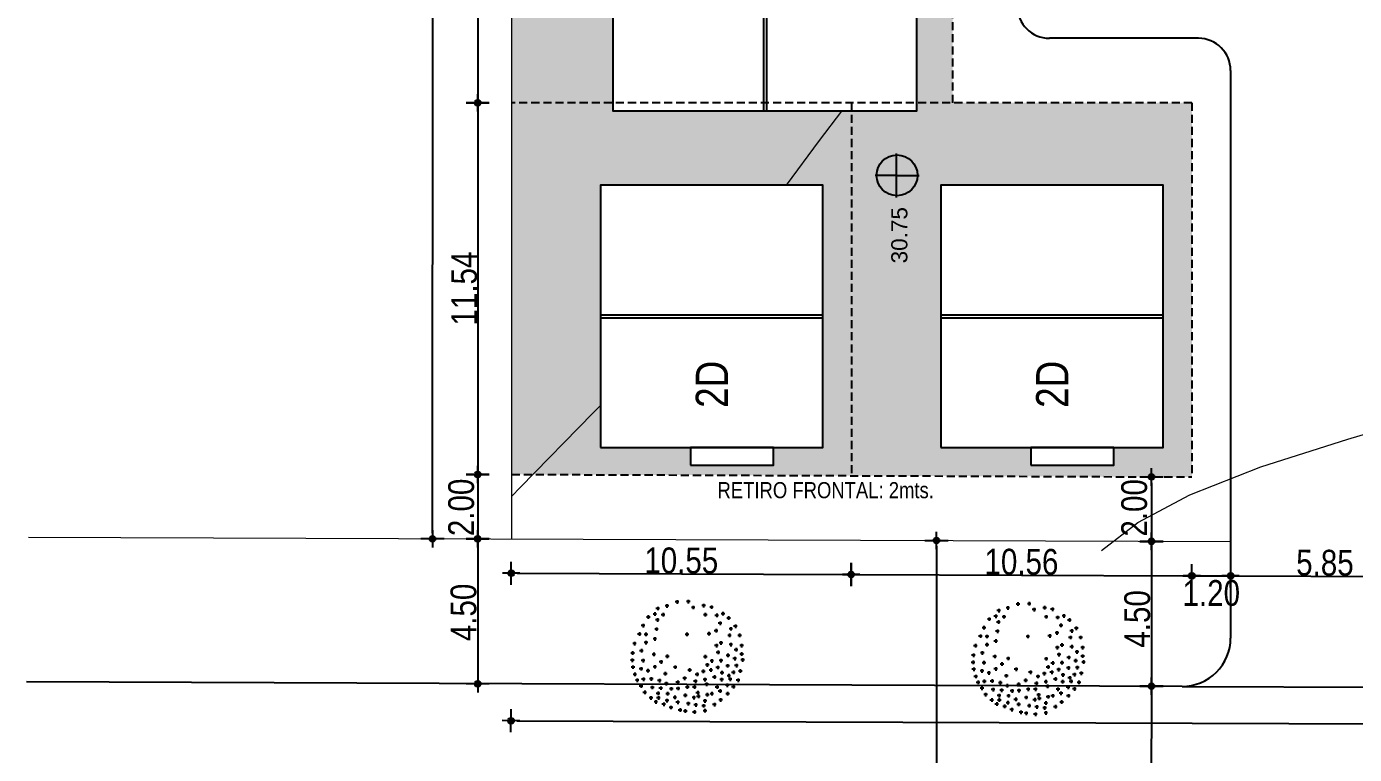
# Model space of a CAD drawing. Header units: inches. Extents: x 203 to 1065, y -1127 to 921.
# Drawn here: x 578.15 to 619.35, y 625.67 to 648.27 of the extents above; entities that cross this region are included whole.
import ezdxf

# ---------------------------------------------------------------- set-up
doc = ezdxf.new("R2010")
doc.units = ezdxf.units.IN
doc.header["$MEASUREMENT"] = 0
doc.header["$PDMODE"] = 35
doc.linetypes.add('DASHED2', pattern=[0.375, 0.25, -0.125])
for name, color, linetype in [('calle', 3, 'Continuous'), ('COTAS', 7, 'Continuous'), ('Cumbreras', 140, 'Continuous'), ('CURVAS', 32, 'Continuous'), ('D2', 40, 'Continuous'), ('D4', 210, 'Continuous'), ('P-035', 3, 'Continuous'), ('Vegetación', 102, 'Continuous')]:
    doc.layers.add(name, color=color, linetype=linetype)
doc.layers.add('Limite terrenos', color=2, linetype='DASHED2', transparency=0.4)
doc.styles.add('COVINFUNSAN', font='arial.ttf', dxfattribs={"height": 0.5})
doc.styles.add('TECHNICLITE', font='techl___.ttf')
doc.dimstyles.new('1-100', dxfattribs={"dimscale": 0, "dimtxt": 0.09, "dimasz": 0.03, "dimexe": 0.12, "dimexo": 0.2, "dimgap": 0.005, "dimtad": 3, "dimzin": 0, "dimdsep": 46, "dimtxsty": 'TECHNICLITE', "dimblk1": 'COTA', "dimblk2": 'COTA', "dimsah": 1, "dimcen": 2.5, "dimse1": 1, "dimse2": 1, "dimclrd": 7, "dimclre": 7, "dimclrt": 7, "dimadec": 0, "dimazin": 0, "dimtfac": 1, "dimtdec": 6, "dimtmove": 2, "dimatfit": 3, "dimldrblk": 'COTA', "dimfxl": 1, "dimtolj": 1, "dimtzin": 0, "dimarcsym": 0})

# ---------------------------------------------------------------- blocks, each defined once
blk = doc.blocks.new('RB13')
for p, q in [((-0.095, 0.4938), (-0.095, 0.4627)), ((0.0013, 0.4967), (0.0013, 0.4655)), ((-0.0794, 0.4783), (-0.1105, 0.4783)), ((0.0169, 0.4811), (-0.0143, 0.4811)), ((-0.1827, 0.4598), (-0.1827, 0.4287)), ((0.1343, 0.4627), (0.1343, 0.4315)), ((0.2022, 0.4485), (0.2022, 0.4173)), ((-0.2619, 0.4372), (-0.2619, 0.406)), ((-0.1671, 0.4443), (-0.1983, 0.4443)), ((0.0437, 0.4457), (0.0437, 0.4145)), ((0.1499, 0.4471), (0.1187, 0.4471)), ((0.0593, 0.4301), (0.0281, 0.4301)), ((0.2178, 0.4329), (0.1866, 0.4329)), ((-0.2463, 0.4216), (-0.2775, 0.4216)), ((0.3013, 0.3918), (0.3013, 0.3607)), ((-0.2874, 0.389), (-0.2874, 0.3578)), ((-0.2167, 0.3833), (-0.2167, 0.3522)), ((0.1484, 0.3833), (0.1484, 0.3522)), ((-0.2718, 0.3734), (-0.303, 0.3734)), ((-0.2011, 0.3677), (-0.2322, 0.3677)), ((0.164, 0.3677), (0.1328, 0.3677)), ((0.2475, 0.3777), (0.2475, 0.3465)), ((0.3168, 0.3762), (0.2857, 0.3762)), ((-0.344, 0.3635), (-0.344, 0.3323)), ((0.2631, 0.3621), (0.2319, 0.3621)), ((-0.3284, 0.3479), (-0.3596, 0.3479)), ((0.3494, 0.355), (0.3494, 0.3238)), ((-0.2648, 0.338), (-0.2648, 0.3068)), ((0.365, 0.3394), (0.3338, 0.3394)), ((-0.2492, 0.3224), (-0.2803, 0.3224)), ((0.2758, 0.3097), (0.2758, 0.2785)), ((-0.3893, 0.2898), (-0.3893, 0.2587)), ((0.2914, 0.2941), (0.2602, 0.2941)), ((0.4088, 0.2842), (0.4088, 0.253)), ((-0.3737, 0.2742), (-0.4049, 0.2742)), ((0.4244, 0.2686), (0.3932, 0.2686)), ((-0.2733, 0.2587), (-0.2733, 0.2275)), ((0.3692, 0.2615), (0.3692, 0.2303)), ((-0.2577, 0.2431), (-0.2888, 0.2431)), ((0.2418, 0.2445), (0.2418, 0.2133)), ((0.3848, 0.2459), (0.3536, 0.2459)), ((0.1796, 0.219), (0.1796, 0.1878)), ((0.2574, 0.2289), (0.2262, 0.2289)), ((-0.4204, 0.2162), (-0.4204, 0.185)), ((-0.3638, 0.2133), (-0.3638, 0.1822)), ((-0.0101, 0.2133), (-0.0101, 0.1822)), ((-0.4048, 0.2006), (-0.436, 0.2006)), ((-0.3482, 0.1977), (-0.3794, 0.1977)), ((0.0055, 0.1977), (-0.0256, 0.1977)), ((0.1951, 0.2034), (0.164, 0.2034)), ((0.3579, 0.2048), (0.3579, 0.1737)), ((0.4456, 0.2048), (0.4456, 0.1737)), ((0.3734, 0.1892), (0.3423, 0.1892)), ((0.4612, 0.1892), (0.43, 0.1892)), ((-0.2874, 0.1737), (-0.2874, 0.1425)), ((-0.2718, 0.1581), (-0.303, 0.1581)), ((-0.3638, 0.1425), (-0.3638, 0.1113)), ((0.2843, 0.1397), (0.2843, 0.1085)), ((-0.4629, 0.134), (-0.4629, 0.1028)), ((-0.3482, 0.1269), (-0.3794, 0.1269)), ((-0.4473, 0.1184), (-0.4785, 0.1184)), ((0.2447, 0.117), (0.2447, 0.0858)), ((0.2999, 0.1241), (0.2687, 0.1241)), ((0.3692, 0.1255), (0.3692, 0.0943)), ((0.4626, 0.117), (0.4626, 0.0858)), ((0.3848, 0.1099), (0.3536, 0.1099)), ((0.2602, 0.1014), (0.2291, 0.1014)), ((0.4782, 0.1014), (0.447, 0.1014)), ((-0.4034, 0.0717), (-0.4034, 0.0405)), ((0.4145, 0.0802), (0.4145, 0.049)), ((0.2588, 0.0575), (0.2588, 0.0263)), ((0.43, 0.0646), (0.3989, 0.0646)), ((-0.4799, 0.0518), (-0.4799, 0.0207)), ((-0.3879, 0.0561), (-0.419, 0.0561)), ((-0.4643, 0.0362), (-0.4954, 0.0362)), ((-0.2959, 0.0405), (-0.2959, 0.0093)), ((0.2744, 0.0419), (0.2432, 0.0419)), ((0.4626, 0.0433), (0.4626, 0.0122)), ((-0.2803, 0.0249), (-0.3115, 0.0249)), ((-0.1799, 0.0235), (-0.1799, -0.0077)), ((0.3437, 0.032), (0.3437, 0.0008)), ((0.4782, 0.0277), (0.447, 0.0277)), ((0.1484, 0.0207), (0.1484, -0.0105)), ((0.3593, 0.0164), (0.3281, 0.0164)), ((-0.1643, 0.0079), (-0.1954, 0.0079)), ((0.164, 0.0051), (0.1328, 0.0051)), ((0.4031, 0.0037), (0.4031, -0.0275)), ((-0.4827, -0.0105), (-0.4827, -0.0417)), ((0.4711, -0.0077), (0.4711, -0.0388)), ((-0.3893, -0.0133), (-0.3893, -0.0445)), ((0.205, -0.0162), (0.205, -0.0473)), ((0.2843, -0.0133), (0.2843, -0.0445)), ((0.4187, -0.0119), (0.3876, -0.0119)), ((-0.4671, -0.0261), (-0.4983, -0.0261)), ((-0.3737, -0.0289), (-0.4049, -0.0289)), ((-0.2336, -0.0247), (-0.2336, -0.0558)), ((0.2206, -0.0318), (0.1895, -0.0318)), ((0.2999, -0.0289), (0.2687, -0.0289)), ((0.4866, -0.0233), (0.4555, -0.0233)), ((-0.218, -0.0403), (-0.2492, -0.0403)), ((0.1654, -0.0502), (0.1654, -0.0813)), ((0.4173, -0.0558), (0.4173, -0.087)), ((-0.2874, -0.0672), (-0.2874, -0.0983)), ((0.181, -0.0658), (0.1498, -0.0658)), ((0.3409, -0.0587), (0.3409, -0.0898)), ((-0.477, -0.07), (-0.477, -0.1012)), ((-0.1119, -0.07), (-0.1119, -0.1012)), ((0.256, -0.0728), (0.256, -0.104)), ((0.3565, -0.0743), (0.3253, -0.0743)), ((0.4329, -0.0714), (0.4017, -0.0714)), ((-0.4614, -0.0856), (-0.4926, -0.0856)), ((-0.4063, -0.0842), (-0.4063, -0.1153)), ((-0.2718, -0.0828), (-0.303, -0.0828)), ((-0.0964, -0.0856), (-0.1275, -0.0856)), ((0.2716, -0.0884), (0.2404, -0.0884)), ((-0.3907, -0.0998), (-0.4219, -0.0998)), ((-0.3468, -0.1012), (-0.3468, -0.1323)), ((0.0126, -0.0955), (0.0126, -0.1267)), ((0.1965, -0.0955), (0.1965, -0.1267)), ((0.0282, -0.1111), (-0.003, -0.1111)), ((0.1315, -0.1068), (0.1315, -0.138)), ((0.2121, -0.1111), (0.181, -0.1111)), ((0.4513, -0.104), (0.4513, -0.1352)), ((-0.3313, -0.1168), (-0.3624, -0.1168)), ((0.147, -0.1224), (0.1159, -0.1224)), ((0.2928, -0.1182), (0.2928, -0.1493)), ((0.3918, -0.1153), (0.3918, -0.1465)), ((0.4668, -0.1196), (0.4357, -0.1196)), ((-0.46, -0.1323), (-0.46, -0.1635)), ((-0.1968, -0.1267), (-0.1968, -0.1578)), ((0.0777, -0.1323), (0.0777, -0.1635)), ((0.3084, -0.1338), (0.2772, -0.1338)), ((0.4074, -0.1309), (0.3762, -0.1309)), ((-0.4445, -0.1479), (-0.4756, -0.1479)), ((-0.1813, -0.1423), (-0.2124, -0.1423)), ((0.0933, -0.1479), (0.0621, -0.1479)), ((0.3522, -0.1437), (0.3522, -0.1748)), ((0.2277, -0.155), (0.2277, -0.1862)), ((0.3678, -0.1593), (0.3366, -0.1593)), ((-0.3185, -0.172), (-0.3185, -0.2032)), ((-0.0299, -0.1663), (-0.0299, -0.1975)), ((0.2433, -0.1706), (0.2121, -0.1706)), ((-0.4402, -0.1833), (-0.4402, -0.2145)), ((-0.3865, -0.1748), (-0.3865, -0.206)), ((-0.0143, -0.1819), (-0.0454, -0.1819)), ((0.1456, -0.1777), (0.1456, -0.2088)), ((0.2899, -0.1777), (0.2899, -0.2088)), ((0.3635, -0.1748), (0.3635, -0.206)), ((0.4314, -0.1833), (0.4314, -0.2145)), ((-0.3709, -0.1904), (-0.402, -0.1904)), ((-0.303, -0.1876), (-0.3341, -0.1876)), ((-0.2478, -0.1862), (-0.2478, -0.2173)), ((0.0635, -0.1918), (0.0635, -0.223)), ((0.1612, -0.1933), (0.13, -0.1933)), ((0.3055, -0.1933), (0.2744, -0.1933)), ((0.3791, -0.1904), (0.3479, -0.1904)), ((-0.4246, -0.1989), (-0.4558, -0.1989)), ((-0.2322, -0.2018), (-0.2634, -0.2018)), ((-0.0893, -0.2003), (-0.0893, -0.2315)), ((0.447, -0.1989), (0.4159, -0.1989)), ((-0.1883, -0.2117), (-0.1883, -0.2429)), ((-0.0737, -0.2159), (-0.1049, -0.2159)), ((0.0791, -0.2074), (0.0479, -0.2074)), ((0.1598, -0.2173), (0.1598, -0.2485)), ((-0.1728, -0.2273), (-0.2039, -0.2273)), ((0.338, -0.2258), (0.338, -0.257)), ((-0.4063, -0.2344), (-0.4063, -0.2655)), ((0.1753, -0.2329), (0.1442, -0.2329)), ((0.3918, -0.24), (0.3918, -0.2712)), ((-0.3907, -0.2499), (-0.4219, -0.2499)), ((-0.31, -0.2457), (-0.31, -0.2769)), ((-0.2365, -0.2514), (-0.2365, -0.2825)), ((-0.0072, -0.2429), (-0.0072, -0.274)), ((0.055, -0.2429), (0.055, -0.274)), ((0.2503, -0.2429), (0.2503, -0.274)), ((0.3536, -0.2414), (0.3225, -0.2414)), ((-0.2945, -0.2613), (-0.3256, -0.2613)), ((-0.1459, -0.257), (-0.1459, -0.2882)), ((-0.0865, -0.2542), (-0.0865, -0.2854)), ((0.0084, -0.2584), (-0.0228, -0.2584)), ((0.0706, -0.2584), (0.0395, -0.2584)), ((0.2659, -0.2584), (0.2347, -0.2584)), ((0.4074, -0.2556), (0.3762, -0.2556)), ((-0.2209, -0.2669), (-0.252, -0.2669)), ((-0.1303, -0.2726), (-0.1615, -0.2726)), ((-0.0709, -0.2698), (-0.102, -0.2698)), ((0.2758, -0.2769), (0.2758, -0.308)), ((-0.3751, -0.2882), (-0.3751, -0.3194)), ((-0.2591, -0.2967), (-0.2591, -0.3279)), ((0.0833, -0.291), (0.0833, -0.3222)), ((0.2914, -0.2924), (0.2602, -0.2924)), ((-0.3596, -0.3038), (-0.3907, -0.3038)), ((-0.177, -0.2995), (-0.177, -0.3307)), ((0.0989, -0.3066), (0.0678, -0.3066)), ((0.1654, -0.308), (0.1654, -0.3392)), ((0.205, -0.2995), (0.205, -0.3307)), ((0.3409, -0.2995), (0.3409, -0.3307)), ((-0.2435, -0.3123), (-0.2747, -0.3123)), ((-0.1614, -0.3151), (-0.1926, -0.3151)), ((-0.0242, -0.3137), (-0.0242, -0.3449)), ((0.2206, -0.3151), (0.1895, -0.3151)), ((0.3565, -0.3151), (0.3253, -0.3151)), ((-0.1148, -0.3307), (-0.1148, -0.3619)), ((-0.0086, -0.3293), (-0.0398, -0.3293)), ((0.089, -0.3222), (0.089, -0.3534)), ((0.181, -0.3236), (0.1498, -0.3236)), ((-0.3214, -0.3364), (-0.3214, -0.3675)), ((-0.2563, -0.3364), (-0.2563, -0.3675)), ((0.0494, -0.3335), (0.0494, -0.3647)), ((0.1046, -0.3378), (0.0734, -0.3378)), ((-0.3058, -0.3519), (-0.3369, -0.3519)), ((-0.2407, -0.3519), (-0.2719, -0.3519)), ((-0.0992, -0.3463), (-0.1304, -0.3463)), ((0.065, -0.3491), (0.0338, -0.3491)), ((0.2814, -0.3534), (0.2814, -0.3845)), ((-0.1827, -0.359), (-0.1827, -0.3902)), ((0.1456, -0.3619), (0.1456, -0.393)), ((-0.2789, -0.3704), (-0.2789, -0.4015)), ((-0.1671, -0.3746), (-0.1983, -0.3746)), ((-0.0893, -0.3732), (-0.0893, -0.4044)), ((0.1612, -0.3774), (0.13, -0.3774)), ((0.297, -0.3689), (0.2659, -0.3689)), ((-0.2633, -0.3859), (-0.2945, -0.3859)), ((-0.0737, -0.3888), (-0.1049, -0.3888)), ((0.0013, -0.3845), (0.0013, -0.4157)), ((-0.211, -0.3902), (-0.211, -0.4214)), ((0.0169, -0.4001), (-0.0143, -0.4001)), ((0.0664, -0.3959), (0.0664, -0.427)), ((0.2277, -0.393), (0.2277, -0.4242)), ((-0.1954, -0.4058), (-0.2266, -0.4058)), ((0.0819, -0.4114), (0.0508, -0.4114)), ((0.1343, -0.4044), (0.1343, -0.4355)), ((0.2433, -0.4086), (0.2121, -0.4086)), ((-0.1487, -0.4185), (-0.1487, -0.4497)), ((0.1499, -0.4199), (0.1187, -0.4199)), ((-0.1331, -0.4341), (-0.1643, -0.4341)), ((-0.0695, -0.4412), (-0.0695, -0.4724)), ((0.1456, -0.4469), (0.1456, -0.478)), ((-0.0539, -0.4568), (-0.0851, -0.4568)), ((-0.0242, -0.4497), (-0.0242, -0.4809)), ((0.055, -0.4582), (0.055, -0.4894)), ((-0.0086, -0.4653), (-0.0398, -0.4653)), ((0.1612, -0.4624), (0.13, -0.4624)), ((0.0706, -0.4738), (0.0395, -0.4738))]:
    blk.add_line(p, q)
blk = doc.blocks.new('52312494')
at = {"xscale": 10, "zscale": 10}
blk.add_blockref('RB13', (0.076, -0.047), dxfattribs=at)
blk = doc.blocks.new('ARBOL39')
at = {"xscale": 0.15, "yscale": 1.5, "zscale": 0.15}
blk.add_blockref('52312494', (0, 0), dxfattribs=at)
blk = doc.blocks.new('COTA')
h = blk.add_hatch(color=256)
edge = h.paths.add_edge_path()
edge.add_arc((0, 0), 0.5, 0, 360)
for p, q in [((-1.5, 0), (1.5, 0)), ((0, 2), (0, -2))]:
    blk.add_line(p, q)
blk.add_circle((0, 0), 0.5)
blk = doc.blocks.new('*D157')
at = {"layer": 'COTAS', "color": 7, "lineweight": -2, "transparency": 16777216}
blk.add_line((592.144, 658.461), (592.145, 646.083), dxfattribs=at)
at = {"layer": 'Defpoints', "color": 0, "transparency": 16777216}
for p in [(593.2, 658.641), (592.145, 645.903), (593.201, 645.903)]:
    blk.add_point(p, dxfattribs=at)
at = {"layer": 'COTAS', "color": 7, "lineweight": -2, "transparency": 16777216, "xscale": 0.18, "yscale": 0.18, "zscale": 0.18}
for p, rotation in [((592.144, 658.641), 90.002199935624), ((592.145, 645.903), 270.002199935624)]:
    blk.add_blockref('COTA', p, dxfattribs=dict(at, rotation=rotation))
at = {"layer": 'COTAS', "color": 7, "transparency": 16777216, "insert": (591.734, 652.272), "char_height": 0.8, "attachment_point": 5, "rotation": 90.0022, "style": 'TECHNICLITE'}
blk.add_mtext('\\A1;12.74', dxfattribs=at)
blk = doc.blocks.new('*D158')
at = {"layer": 'COTAS', "color": 7, "lineweight": -2, "transparency": 16777216}
blk.add_line((592.145, 645.723), (592.145, 634.546), dxfattribs=at)
at = {"layer": 'Defpoints', "color": 0, "transparency": 16777216}
for p in [(593.201, 645.903), (592.145, 634.366), (593.201, 634.366)]:
    blk.add_point(p, dxfattribs=at)
at = {"layer": 'COTAS', "color": 7, "lineweight": -2, "transparency": 16777216, "xscale": 0.18, "yscale": 0.18, "zscale": 0.18}
for p, rotation in [((592.145, 645.903), 90.00219993562392), ((592.145, 634.366), 270.0021999356239)]:
    blk.add_blockref('COTA', p, dxfattribs=dict(at, rotation=rotation))
at = {"layer": 'COTAS', "color": 7, "transparency": 16777216, "insert": (591.731, 640.134), "char_height": 0.8, "attachment_point": 5, "rotation": 90.0022, "style": 'TECHNICLITE'}
blk.add_mtext('\\A1;11.54', dxfattribs=at)
blk = doc.blocks.new('*D159')
at = {"layer": 'COTAS', "color": 7, "lineweight": -2, "transparency": 16777216}
blk.add_line((592.145, 634.186), (592.145, 632.546), dxfattribs=at)
at = {"layer": 'Defpoints', "color": 0, "transparency": 16777216}
for p in [(593.201, 634.366), (592.145, 632.366), (593.201, 632.366)]:
    blk.add_point(p, dxfattribs=at)
at = {"layer": 'COTAS', "color": 7, "lineweight": -2, "transparency": 16777216, "xscale": 0.18, "yscale": 0.18, "zscale": 0.18}
for p, rotation in [((592.145, 634.366), 90.00219993562591), ((592.145, 632.366), 270.0021999356259)]:
    blk.add_blockref('COTA', p, dxfattribs=dict(at, rotation=rotation))
at = {"layer": 'COTAS', "color": 7, "transparency": 16777216, "insert": (591.637, 633.342), "char_height": 0.8, "attachment_point": 5, "rotation": 90.0022, "style": 'TECHNICLITE'}
blk.add_mtext('\\A1;2.00', dxfattribs=at)
blk = doc.blocks.new('*D121')
at = {"layer": 'COTAS', "color": 7, "lineweight": -2, "transparency": 16777216}
blk.add_line((592.145, 632.186), (592.146, 628.046), dxfattribs=at)
at = {"layer": 'Defpoints', "color": 0, "transparency": 16777216}
for p in [(593.201, 632.366), (592.146, 627.866), (593.202, 627.866)]:
    blk.add_point(p, dxfattribs=at)
at = {"layer": 'COTAS', "color": 7, "lineweight": -2, "transparency": 16777216, "xscale": 0.18, "yscale": 0.18, "zscale": 0.18}
for p, rotation in [((592.145, 632.366), 90.00219993562736), ((592.146, 627.866), 270.0021999356273)]:
    blk.add_blockref('COTA', p, dxfattribs=dict(at, rotation=rotation))
at = {"layer": 'COTAS', "color": 7, "transparency": 16777216, "insert": (591.708, 630.082), "char_height": 0.8, "attachment_point": 5, "rotation": 90.0022, "style": 'TECHNICLITE'}
blk.add_mtext('\\A1;4.50', dxfattribs=at)
blk = doc.blocks.new('*D122')
at = {"layer": 'COTAS', "color": 7, "lineweight": -2, "transparency": 16777216}
blk.add_line((613.056, 627.611), (613.027, 619.966), dxfattribs=at)
at = {"layer": 'Defpoints', "color": 0, "transparency": 16777216}
for p in [(611.3, 627.798), (611.269, 619.793), (613.026, 619.786)]:
    blk.add_point(p, dxfattribs=at)
at = {"layer": 'COTAS', "color": 7, "lineweight": -2, "transparency": 16777216, "xscale": 0.18, "yscale": 0.18, "zscale": 0.18}
for p, rotation in [((613.056, 627.791), 89.78333129489897), ((613.026, 619.786), 269.783331294899)]:
    blk.add_blockref('COTA', p, dxfattribs=dict(at, rotation=rotation))
at = {"layer": 'COTAS', "color": 7, "transparency": 16777216, "insert": (612.626, 623.79), "char_height": 0.8, "attachment_point": 5, "rotation": 89.7833, "style": 'TECHNICLITE'}
blk.add_mtext('\\A1;8.00', dxfattribs=at)
blk = doc.blocks.new('*D123')
at = {"layer": 'COTAS', "color": 7, "lineweight": -2, "transparency": 16777216}
blk.add_line((613.056, 632.108), (613.056, 627.971), dxfattribs=at)
at = {"layer": 'Defpoints', "color": 0, "transparency": 16777216}
for p in [(613.064, 632.288), (613.047, 627.791), (613.056, 627.791)]:
    blk.add_point(p, dxfattribs=at)
at = {"layer": 'COTAS', "color": 7, "lineweight": -2, "transparency": 16777216, "xscale": 0.18, "yscale": 0.18, "zscale": 0.18}
for p, rotation in [((613.056, 632.288), 90), ((613.056, 627.791), 270)]:
    blk.add_blockref('COTA', p, dxfattribs=dict(at, rotation=rotation))
at = {"layer": 'COTAS', "color": 7, "transparency": 16777216, "insert": (612.615, 629.88), "char_height": 0.8, "attachment_point": 5, "rotation": 90, "style": 'TECHNICLITE'}
blk.add_mtext('\\A1;4.50', dxfattribs=at)
blk = doc.blocks.new('*D124')
at = {"layer": 'COTAS', "color": 7, "lineweight": -2, "transparency": 16777216}
blk.add_line((613.056, 634.106), (613.056, 632.463), dxfattribs=at)
at = {"layer": 'Defpoints', "color": 0, "transparency": 16777216}
for p in [(614.309, 634.286), (613.056, 632.283), (614.301, 632.283)]:
    blk.add_point(p, dxfattribs=at)
at = {"layer": 'COTAS', "color": 7, "lineweight": -2, "transparency": 16777216, "xscale": 0.18, "yscale": 0.18, "zscale": 0.18}
for p, rotation in [((613.056, 634.286), 90), ((613.056, 632.283), 270)]:
    blk.add_blockref('COTA', p, dxfattribs=dict(at, rotation=rotation))
at = {"layer": 'COTAS', "color": 7, "transparency": 16777216, "insert": (612.521, 633.327), "char_height": 0.8, "attachment_point": 5, "rotation": 90, "style": 'TECHNICLITE'}
blk.add_mtext('\\A1;2.00', dxfattribs=at)
blk = doc.blocks.new('*D125')
at = {"layer": 'COTAS', "color": 7, "lineweight": -2, "transparency": 16777216}
blk.add_line((593.368, 631.295), (603.555, 631.257), dxfattribs=at)
at = {"layer": 'Defpoints', "color": 0, "transparency": 16777216}
for p in [(593.201, 634.86), (603.749, 634.82), (603.735, 631.256)]:
    blk.add_point(p, dxfattribs=at)
at = {"layer": 'COTAS', "color": 7, "lineweight": -2, "transparency": 16777216, "xscale": 0.18, "yscale": 0.18, "zscale": 0.18}
for p, rotation in [((593.188, 631.296), 179.7844597072648), ((603.735, 631.256), 359.7844597072648)]:
    blk.add_blockref('COTA', p, dxfattribs=dict(at, rotation=rotation))
at = {"layer": 'COTAS', "color": 7, "transparency": 16777216, "insert": (598.463, 631.69), "char_height": 0.8, "attachment_point": 5, "rotation": 359.7845, "style": 'TECHNICLITE'}
blk.add_mtext('\\A1;10.55', dxfattribs=at)
blk = doc.blocks.new('*D160')
at = {"layer": 'COTAS', "color": 7, "lineweight": -2, "transparency": 16777216}
blk.add_line((603.917, 631.256), (614.117, 631.217), dxfattribs=at)
at = {"layer": 'Defpoints', "color": 0, "transparency": 16777216}
for p in [(603.749, 634.326), (614.309, 634.286), (614.297, 631.217)]:
    blk.add_point(p, dxfattribs=at)
at = {"layer": 'COTAS', "color": 7, "lineweight": -2, "transparency": 16777216, "xscale": 0.18, "yscale": 0.18, "zscale": 0.18}
for p, rotation in [((603.737, 631.256), 179.7844597072648), ((614.297, 631.217), 359.7844597072648)]:
    blk.add_blockref('COTA', p, dxfattribs=dict(at, rotation=rotation))
at = {"layer": 'COTAS', "color": 7, "transparency": 16777216, "insert": (609.019, 631.65), "char_height": 0.8, "attachment_point": 5, "rotation": 359.7845, "style": 'TECHNICLITE'}
blk.add_mtext('\\A1;10.56', dxfattribs=at)
blk = doc.blocks.new('*D163')
at = {"layer": 'COTAS', "color": 7, "lineweight": -2, "transparency": 16777216}
blk.add_line((614.489, 631.218), (615.329, 631.218), dxfattribs=at)
at = {"layer": 'Defpoints', "color": 0, "transparency": 16777216}
for p in [(614.309, 634.286), (615.509, 634.286), (615.509, 631.218)]:
    blk.add_point(p, dxfattribs=at)
at = {"layer": 'COTAS', "color": 7, "lineweight": -2, "transparency": 16777216, "xscale": 0.18, "yscale": 0.18, "zscale": 0.18, "rotation": 180}
blk.add_blockref('COTA', (614.309, 631.218), dxfattribs=at)
at = {"layer": 'COTAS', "color": 7, "lineweight": -2, "transparency": 16777216, "xscale": 0.18, "yscale": 0.18, "zscale": 0.18}
blk.add_blockref('COTA', (615.509, 631.218), dxfattribs=at)
at = {"layer": 'COTAS', "color": 7, "transparency": 16777216, "insert": (614.909, 630.68), "char_height": 0.8, "attachment_point": 5, "style": 'TECHNICLITE'}
blk.add_mtext('\\A1;1.20', dxfattribs=at)
blk = doc.blocks.new('*D133')
at = {"layer": 'COTAS', "color": 7, "lineweight": -2, "transparency": 16777216}
blk.add_line((615.689, 631.217), (621.179, 631.191), dxfattribs=at)
at = {"layer": 'Defpoints', "color": 0, "transparency": 16777216}
for p in [(615.509, 631.218), (621.359, 631.19), (621.359, 631.19)]:
    blk.add_point(p, dxfattribs=at)
at = {"layer": 'COTAS', "color": 7, "lineweight": -2, "transparency": 16777216, "xscale": 0.18, "yscale": 0.18, "zscale": 0.18}
for p, rotation in [((615.509, 631.218), 179.7319023185696), ((621.359, 631.19), 359.7319023185696)]:
    blk.add_blockref('COTA', p, dxfattribs=dict(at, rotation=rotation))
at = {"layer": 'COTAS', "color": 7, "transparency": 16777216, "insert": (618.436, 631.62), "char_height": 0.8, "attachment_point": 5, "rotation": 359.7319, "style": 'TECHNICLITE'}
blk.add_mtext('\\A1;5.85', dxfattribs=at)
blk = doc.blocks.new('*D139')
at = {"layer": 'COTAS', "color": 7, "lineweight": -2, "transparency": 16777216}
blk.add_line((590.746, 632.543), (590.794, 800.259), dxfattribs=at)
at = {"layer": 'Defpoints', "color": 0, "transparency": 16777216}
for p in [(590.794, 800.439), (594.322, 800.438), (594.274, 632.362)]:
    blk.add_point(p, dxfattribs=at)
at = {"layer": 'COTAS', "color": 7, "lineweight": -2, "transparency": 16777216, "xscale": 0.18, "yscale": 0.18, "zscale": 0.18}
for p, rotation in [((590.794, 800.439), 89.98356313215639), ((590.746, 632.363), 269.9835631321563)]:
    blk.add_blockref('COTA', p, dxfattribs=dict(at, rotation=rotation))
at = {"layer": 'COTAS', "color": 7, "transparency": 16777216, "insert": (590.355, 716.401), "char_height": 0.8, "attachment_point": 5, "rotation": 89.9836, "style": 'TECHNICLITE'}
blk.add_mtext('\\A1;168.07', dxfattribs=at)
blk = doc.blocks.new('*D141')
at = {"layer": 'COTAS', "color": 7, "lineweight": -2, "transparency": 16777216}
blk.add_line((593.36, 626.72), (652.457, 626.498), dxfattribs=at)
at = {"layer": 'Defpoints', "color": 0, "transparency": 16777216}
for p in [(593.184, 627.722), (652.64, 627.498), (652.637, 626.497)]:
    blk.add_point(p, dxfattribs=at)
at = {"layer": 'COTAS', "color": 7, "lineweight": -2, "transparency": 16777216, "xscale": 0.18, "yscale": 0.18, "zscale": 0.18}
for p, rotation in [((593.18, 626.721), 179.784459707264), ((652.637, 626.497), 359.784459707264)]:
    blk.add_blockref('COTA', p, dxfattribs=dict(at, rotation=rotation))
at = {"layer": 'COTAS', "color": 7, "transparency": 16777216, "insert": (622.91, 627.025), "char_height": 0.8, "attachment_point": 5, "rotation": 359.7845, "style": 'TECHNICLITE'}
blk.add_mtext('\\A1;59.46', dxfattribs=at)
blk = doc.blocks.new('A$C662B019F')
at = {"layer": 'Cumbreras'}
for p, q in [((-6.898, 4.674), (0, 4.674)), ((-6.898, 4.574), (0, 4.574))]:
    blk.add_line(p, q, dxfattribs=at)
at = {"layer": 'D2'}
for points in [[(-6.898, 0.553), (0, 0.553), (0, 8.695), (-6.898, 8.695)], [(-4.107, 0), (-1.529, 0), (-1.529, 0.553), (-4.107, 0.553)]]:
    blk.add_lwpolyline(points, close=True, dxfattribs=at)
blk = doc.blocks.new('A$C70AF2EE4')
at = {"layer": 'Cumbreras'}
for p, q in [((-10.756, 4.755), (0, 4.755)), ((-10.756, 4.655), (0, 4.655))]:
    blk.add_line(p, q, dxfattribs=at)
at = {"layer": 'D4'}
blk.add_lwpolyline([(-10.756, 0), (0, 0), (0, 9.413), (-10.756, 9.413)], close=True, dxfattribs=at)
blk = doc.blocks.new('*D187')
at = {"layer": 'COTAS', "color": 7, "lineweight": -2, "transparency": 16777216}
blk.add_line((606.385, 632.136), (606.385, 615.489), dxfattribs=at)
at = {"layer": 'Defpoints', "color": 0, "transparency": 16777216}
for p in [(606.449, 632.316), (606.385, 615.309), (606.385, 615.309)]:
    blk.add_point(p, dxfattribs=at)
at = {"layer": 'COTAS', "color": 7, "lineweight": -2, "transparency": 16777216, "xscale": 0.18, "yscale": 0.18, "zscale": 0.18}
for p, rotation in [((606.385, 632.316), 90), ((606.385, 615.309), 270)]:
    blk.add_blockref('COTA', p, dxfattribs=dict(at, rotation=rotation))
at = {"layer": 'COTAS', "color": 7, "transparency": 16777216, "insert": (605.972, 623.812), "char_height": 0.8, "attachment_point": 5, "rotation": 90, "style": 'TECHNICLITE'}
blk.add_mtext('\\A1;17.00', dxfattribs=at)

msp = doc.modelspace()

# ---------------------------------------------------------------- hatches: boundary and pattern name
at = {"layer": 'COTAS', "true_color": 0x939598}
h = msp.add_hatch(color=252, dxfattribs=at)
h.dxf.hatch_style = 1
h.paths.add_polyline_path([(604.525, 643.649), (605.14, 643.649), (605.14, 644.282, 0.405924)])
h.paths.add_polyline_path([(605.14, 643.649), (605.14, 643.016, 0.007096), (605.158, 643.015, 0.414214), (605.791, 643.649)])
at = {"layer": 'Vegetación', "linetype": 'ByBlock'}
h = msp.add_hatch(dxfattribs=at)
h.set_pattern_fill('GRASS', color=256, scale=0.7, angle=90)
h.paths.add_polyline_path([(605.765, 645.644), (603.749, 645.644), (603.749, 634.326), (614.309, 634.286), (614.309, 645.903), (605.765, 645.903)])
h.paths.add_polyline_path([(606.52, 643.344), (613.418, 643.344), (613.418, 635.202), (611.889, 635.202), (611.889, 634.649), (609.311, 634.649), (609.311, 635.202), (606.52, 635.202)], flags=16)
h.paths.add_polyline_path([(593.201, 645.903), (593.201, 634.366), (603.749, 634.326), (603.749, 645.644), (596.352, 645.644), (596.352, 645.903)])
h.paths.add_polyline_path([(595.96, 643.344), (602.858, 643.344), (602.858, 635.202), (601.329, 635.202), (601.329, 634.649), (598.751, 634.649), (598.751, 635.202), (595.96, 635.202)], flags=16)
h.paths.add_polyline_path([(596.352, 656.4), (605.765, 656.4), (605.765, 645.903), (606.888, 645.903), (606.888, 658.641), (605.129, 658.641), (605.129, 658.382), (596.987, 658.382), (596.987, 658.641), (593.2, 658.641), (593.201, 645.903), (596.352, 645.903)])
h.paths.add_polyline_path([(593.2, 658.641), (596.987, 658.641), (596.987, 665.28), (605.129, 665.28), (605.129, 662.489), (605.682, 662.489), (605.682, 659.911), (605.129, 659.911), (605.129, 658.641), (606.888, 658.641), (606.888, 667.596), (605.129, 667.596), (605.129, 667.337), (596.987, 667.337), (596.987, 667.596), (593.2, 667.596)])
h.paths.add_polyline_path([(593.2, 667.596), (596.987, 667.596), (596.987, 674.235), (605.129, 674.235), (605.129, 671.444), (605.682, 671.444), (605.682, 668.866), (605.129, 668.866), (605.129, 667.596), (606.888, 667.596), (606.888, 676.551), (605.129, 676.551), (605.129, 676.292), (596.987, 676.292), (596.987, 676.551), (593.2, 676.551)])
h.paths.add_polyline_path([(593.2, 676.551), (596.987, 676.551), (596.987, 683.19), (605.129, 683.19), (605.129, 680.399), (605.682, 680.399), (605.682, 677.821), (605.129, 677.821), (605.129, 676.551), (606.888, 676.551), (606.888, 685.506), (605.129, 685.506), (605.129, 685.247), (596.987, 685.247), (596.987, 685.506), (593.199, 685.506)])
h.paths.add_polyline_path([(596.987, 692.145), (605.129, 692.145), (605.129, 689.354), (605.682, 689.354), (605.682, 686.776), (605.129, 686.776), (605.129, 685.506), (606.888, 685.506), (606.888, 694.461), (605.129, 694.461), (605.129, 694.202), (596.987, 694.202), (596.987, 694.461), (593.199, 694.461), (593.199, 685.506), (596.987, 685.506)])
h.paths.add_polyline_path([(593.199, 703.416), (593.199, 694.461), (596.987, 694.461), (596.987, 701.1), (605.129, 701.1), (605.129, 698.309), (605.682, 698.309), (605.682, 695.731), (605.129, 695.731), (605.129, 694.461), (606.888, 694.461), (606.888, 703.416), (605.129, 703.416), (605.129, 703.157), (596.987, 703.157), (596.987, 703.416)])
h.paths.add_polyline_path([(596.987, 710.055), (605.129, 710.055), (605.129, 707.264), (605.682, 707.264), (605.682, 704.686), (605.129, 704.686), (605.129, 703.416), (606.888, 703.416), (606.888, 712.371), (605.129, 712.371), (605.129, 712.112), (596.987, 712.112), (596.987, 712.371), (593.198, 712.371), (593.199, 703.416), (596.987, 703.416)])
h.paths.add_polyline_path([(596.987, 719.01), (605.129, 719.01), (605.129, 716.219), (605.682, 716.219), (605.682, 713.641), (605.129, 713.641), (605.129, 712.371), (606.888, 712.371), (606.888, 721.326), (605.129, 721.326), (605.129, 721.067), (596.987, 721.067), (596.987, 721.326), (593.198, 721.326), (593.198, 712.371), (596.987, 712.371)])
h.paths.add_polyline_path([(596.987, 727.965), (605.129, 727.965), (605.129, 725.174), (605.682, 725.174), (605.682, 722.596), (605.129, 722.596), (605.129, 721.326), (606.888, 721.326), (606.888, 730.281), (605.129, 730.281), (605.129, 730.022), (596.987, 730.022), (596.987, 730.281), (593.198, 730.281), (593.198, 721.326), (596.987, 721.326)])
h.paths.add_polyline_path([(596.987, 736.92), (605.129, 736.92), (605.129, 734.129), (605.682, 734.129), (605.682, 731.551), (605.129, 731.551), (605.129, 730.281), (606.888, 730.281), (606.888, 739.236), (605.129, 739.236), (605.129, 738.977), (596.987, 738.977), (596.987, 739.236), (593.197, 739.236), (593.198, 730.281), (596.987, 730.281)])
h.paths.add_polyline_path([(596.987, 745.875), (605.129, 745.875), (605.129, 743.084), (605.682, 743.084), (605.682, 740.506), (605.129, 740.506), (605.129, 739.236), (606.888, 739.236), (606.888, 748.191), (605.129, 748.191), (605.129, 747.932), (596.987, 747.932), (596.987, 748.191), (593.197, 748.191), (593.197, 739.236), (596.987, 739.236)])
h.paths.add_polyline_path([(596.987, 754.83), (605.129, 754.83), (605.129, 752.039), (605.682, 752.039), (605.682, 749.461), (605.129, 749.461), (605.129, 748.191), (606.888, 748.191), (606.888, 757.146), (605.129, 757.146), (605.129, 756.887), (596.987, 756.887), (596.987, 757.146), (593.197, 757.146), (593.197, 748.191), (596.987, 748.191)])
h.paths.add_polyline_path([(593.197, 757.146), (596.987, 757.146), (596.987, 763.785), (605.129, 763.785), (605.129, 760.994), (605.682, 760.994), (605.682, 758.416), (605.129, 758.416), (605.129, 757.146), (606.888, 757.146), (606.888, 766.101), (605.129, 766.101), (605.129, 765.842), (596.987, 765.842), (596.987, 766.101), (593.196, 766.101)])
h.paths.add_polyline_path([(593.196, 766.101), (596.987, 766.101), (596.987, 772.74), (605.129, 772.74), (605.129, 769.949), (605.682, 769.949), (605.682, 767.371), (605.129, 767.371), (605.129, 766.101), (606.888, 766.101), (606.888, 775.056), (605.129, 775.056), (605.129, 774.797), (596.987, 774.797), (596.987, 775.056), (593.196, 775.056)])
h.paths.add_polyline_path([(593.196, 775.056), (596.987, 775.056), (596.987, 781.695), (605.129, 781.695), (605.129, 778.904), (605.682, 778.904), (605.682, 776.326), (605.129, 776.326), (605.129, 775.056), (606.888, 775.056), (606.888, 784.011), (604.558, 784.011), (604.558, 783.705), (597.559, 783.705), (597.559, 784.011), (593.196, 784.011)])

# ---------------------------------------------------------------- linework, layer by layer
at = {"color": 4, "lineweight": 0}
msp.add_line((593.201, 632.366), (593.195, 800.442), dxfattribs=at)
msp.add_line((614.009, 627.787), (622.845, 627.754))
at = {"layer": 'calle', "color": 4}
for p, q in [((614.509, 647.903), (609.888, 647.903)), ((615.509, 646.903), (615.509, 629.287)), ((614.003, 627.787), (578.147, 627.922))]:
    msp.add_line(p, q, dxfattribs=at)
for centre, radius, start, end in [((609.888, 648.903), 1, 180, 270), ((614.509, 646.903, 0), 1, 0, 90), ((614.009, 629.287), 1.5, 269.7845, 0)]:
    msp.add_arc(centre, radius, start, end, dxfattribs=at)
at = {"layer": 'COTAS'}
for p, q in [((605.14, 642.966), (605.14, 644.332)), ((605.14, 643.649), (604.475, 643.649)), ((605.14, 643.649), (605.841, 643.649))]:
    msp.add_line(p, q, dxfattribs=at)
msp.add_circle((605.158, 643.649), 0.633, dxfattribs=at)
at = {"layer": 'CURVAS', "color": 41, "lineweight": 0}
for points in [[(603.431, 645.644), (602.742, 644.731), (601.717, 643.344)], [(595.942, 636.494), (595.73, 636.278), (593.462, 633.96), (593.201, 633.691)]]:
    msp.add_lwpolyline(points, dxfattribs=at)
at = {"layer": 'CURVAS', "lineweight": 0}
msp.add_lwpolyline([(611.5, 631.999), (612.633, 632.877), (614.246, 633.732), (616.444, 634.597), (619.148, 635.456), (621.311, 636.096), (622.353, 636.38)], dxfattribs=at)
at = {"layer": 'Limite terrenos'}
for p, q in [((606.888, 645.903), (606.888, 784.011)), ((614.309, 645.903), (593.201, 645.903)), ((603.749, 645.903), (603.749, 634.326)), ((614.309, 645.903), (614.309, 634.286)), ((593.201, 634.366), (614.309, 634.286))]:
    msp.add_line(p, q, dxfattribs=at)
at = {"layer": 'P-035', "color": 3, "linetype": 'Continuous', "lineweight": 0}
msp.add_line((578.202, 632.422), (615.509, 632.282), dxfattribs=at)

# ---------------------------------------------------------------- block references
at = {"layer": 'D2'}
for p in [(602.858, 634.649), (613.418, 634.649)]:
    msp.add_blockref('A$C662B019F', p, dxfattribs=at)
at = {"layer": 'D4', "xscale": -1, "rotation": 90.00000070639342}
msp.add_blockref('A$C70AF2EE4', (605.765, 645.644), dxfattribs=at)
at = {"layer": 'Vegetación', "xscale": 2.39420562439072, "yscale": 2.39420562439072, "zscale": 2.39420562439072}
for p in [(598.647, 628.858), (609.225, 628.792)]:
    msp.add_blockref('ARBOL39', p, dxfattribs=at)

# ---------------------------------------------------------------- texts
at = {"layer": 'COTAS'}
for s, height, style, p in [('30.75', 0.5, 'COVINFUNSAN', (605.479, 640.916)), ('2D', 1, 'TECHNICLITE', (599.912, 636.43)), ('2D', 1, 'TECHNICLITE', (610.472, 636.43))]:
    msp.add_text(s, height=height, rotation=90, dxfattribs=dict(at, style=style)).set_placement(p)
at = {"layer": 'COTAS', "style": 'TECHNICLITE'}
msp.add_text('RETIRO FRONTAL: 2mts.', height=0.5, dxfattribs=at).set_placement((599.587, 633.627))

# ---------------------------------------------------------------- dimensions: what is measured, and where the dimension line sits
at = {"layer": 'COTAS'}
for p1, p2, distance, text, picture, middle in [((594.274, 632.362), (594.322, 800.438), 3.528, '168.07', '*D139', (590.355, 716.401)), ((611.3, 627.798), (611.269, 619.793), 1.757, '8.00', '*D122', (612.626, 623.79))]:
    dim = msp.add_aligned_dim(p1=p1, p2=p2, distance=distance, text=text, dimstyle='1-100', override={"dimscale": 1, "dimtxt": 0.8, "dimasz": 0.18}, dxfattribs=at)
    dim.commit()
    dim.dimension.update_dxf_attribs({"geometry": picture, "text_midpoint": middle})
for p1, p2, distance, override, picture, middle in [((593.2, 658.641), (593.201, 645.903), -1.056, {"dimscale": 1, "dimtxt": 0.8, "dimasz": 0.18, "dimtad": 4}, '*D157', (591.734, 652.272)), ((593.201, 645.903), (593.201, 634.366), -1.056, {"dimscale": 1, "dimtxt": 0.8, "dimasz": 0.18, "dimtad": 4}, '*D158', (591.731, 640.134)), ((593.201, 634.86), (603.749, 634.82), -3.564, {"dimscale": 1, "dimtxt": 0.8, "dimasz": 0.18}, '*D125', (598.463, 631.69)), ((603.749, 634.326), (614.309, 634.286), -3.07, {"dimscale": 1, "dimtxt": 0.8, "dimasz": 0.18}, '*D160', (609.019, 631.65)), ((615.509, 631.218), (621.359, 631.19), 0, {"dimscale": 1, "dimtxt": 0.8, "dimasz": 0.18}, '*D133', (618.436, 631.62)), ((593.184, 627.722), (652.64, 627.498), -1.001, {"dimscale": 1, "dimtxt": 0.8, "dimasz": 0.18}, '*D141', (622.91, 627.025))]:
    dim = msp.add_aligned_dim(p1=p1, p2=p2, distance=distance, dimstyle='1-100', override=override, dxfattribs=at)
    dim.commit()
    dim.dimension.update_dxf_attribs({"geometry": picture, "text_midpoint": middle})
for base, p1, p2, angle, override, picture, middle, dimtype in [((592.145, 632.366), (593.201, 634.366), (593.201, 632.366), 270.0022, {"dimscale": 1, "dimtxt": 0.8, "dimasz": 0.18, "dimtad": 4}, '*D159', (591.637, 633.342), 161), ((613.056, 632.283), (614.309, 634.286), (614.301, 632.283), 90, {"dimscale": 1, "dimtxt": 0.8, "dimasz": 0.18}, '*D124', (612.521, 633.327), 160), ((615.509, 631.218), (614.309, 634.286), (615.509, 634.286), 0, {"dimscale": 1, "dimtxt": 0.8, "dimasz": 0.18}, '*D163', (614.909, 630.68), 161), ((592.146, 627.866), (593.201, 632.366), (593.202, 627.866), 270.0022, {"dimscale": 1, "dimtxt": 0.8, "dimasz": 0.18, "dimtad": 4}, '*D121', (591.708, 630.082), 161), ((613.056, 627.791), (613.064, 632.288), (613.047, 627.791), 90, {"dimscale": 1, "dimtxt": 0.8, "dimasz": 0.18}, '*D123', (612.615, 629.88), 160)]:
    dim = msp.add_linear_dim(base=base, p1=p1, p2=p2, angle=angle, dimstyle='1-100', override=override, dxfattribs=at)
    dim.commit()
    dim.dimension.update_dxf_attribs({"geometry": picture, "text_midpoint": middle, "dimtype": dimtype})
dim = msp.add_linear_dim(base=(606.385, 615.309), p1=(606.449, 632.316), p2=(606.385, 615.309), angle=90, text='17.00', dimstyle='1-100', override={"dimscale": 1, "dimtxt": 0.8, "dimasz": 0.18}, dxfattribs=at)
dim.commit()
dim.dimension.update_dxf_attribs({"geometry": '*D187', "text_midpoint": (605.972, 623.812)})

doc.saveas('drawing.dxf')
